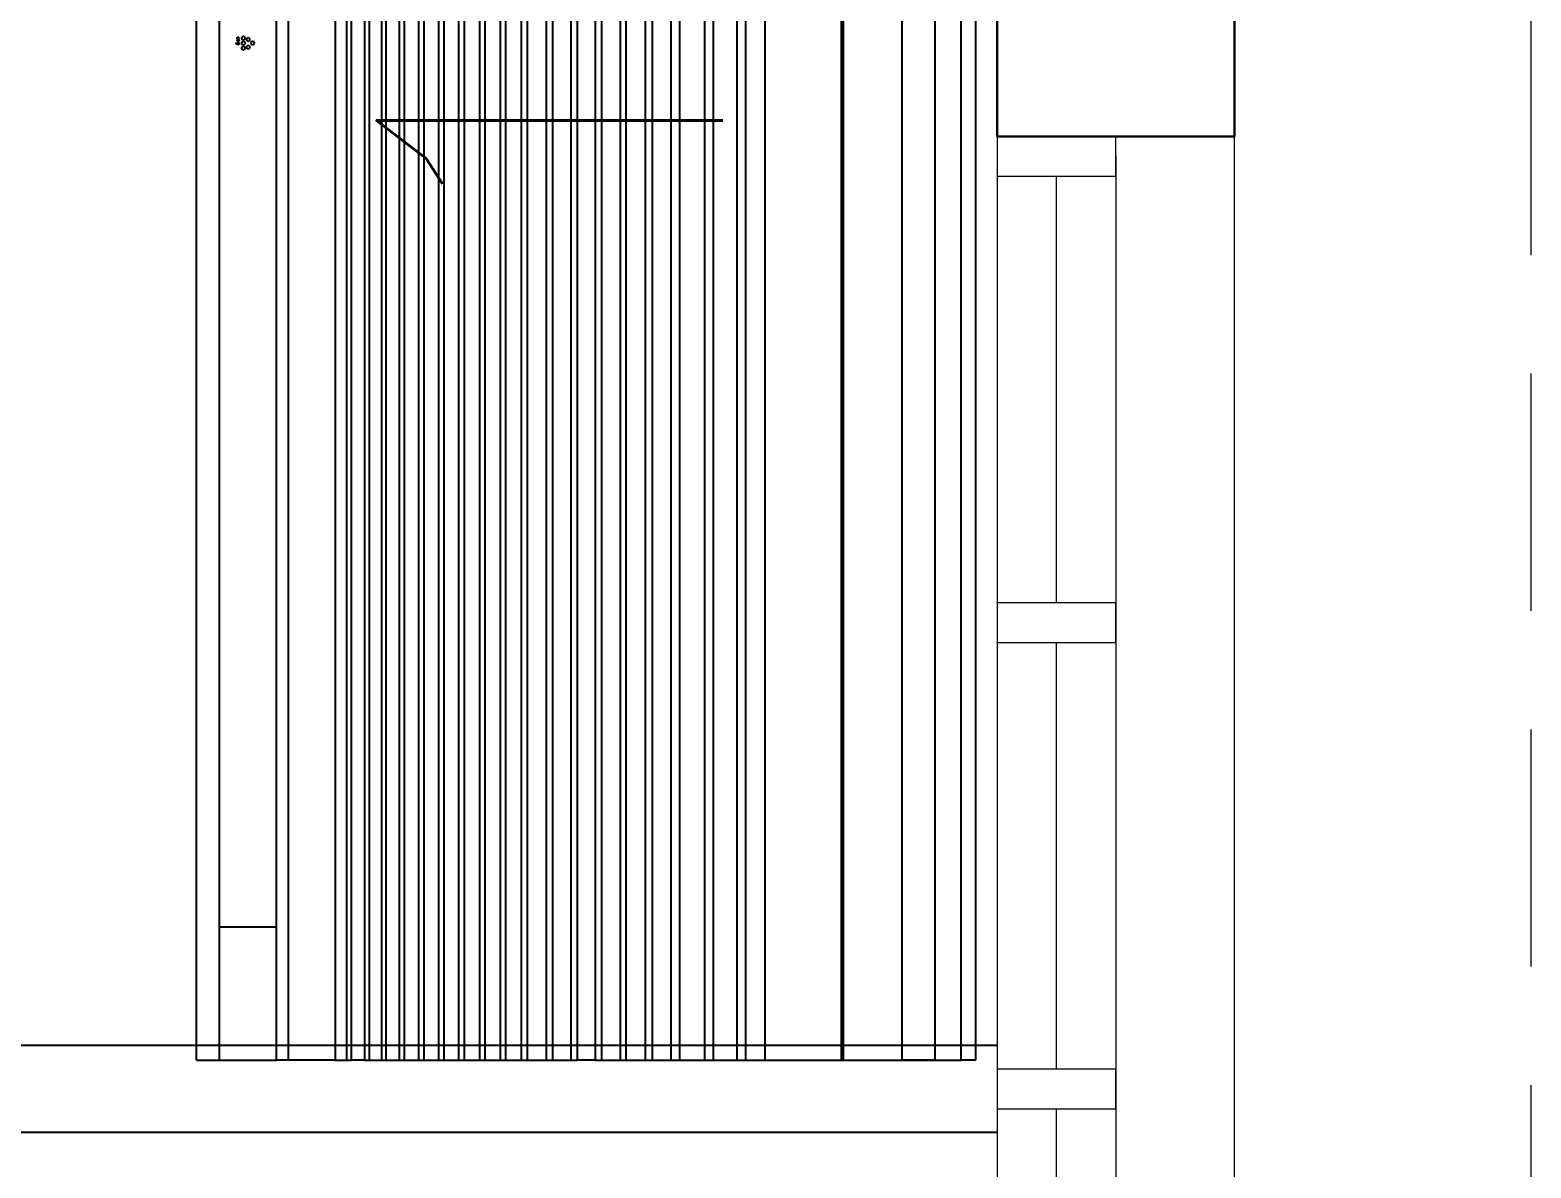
# Model space of a CAD drawing. Header units: inches. Extents: x -86208230 to 200276, y 9267 to 1246656.
# Drawn here: x 136580 to 138479, y 53668 to 55108 of the extents above; entities that cross this region are included whole.
import ezdxf

# ---------------------------------------------------------------- set-up
doc = ezdxf.new("R2010")
doc.units = ezdxf.units.IN
doc.header["$MEASUREMENT"] = 0
doc.linetypes.add('HIDDEN', pattern=[0.375, 0.25, -0.125])
doc.layers.add('Edges', color=7, linetype='Continuous')
doc.layers.add('partition', color=8, linetype='Continuous')
for name, color, linetype, lineweight in [('LW', 8, 'Continuous', 20), ('wall', 8, 'Continuous', 30), ('WIN', 8, 'Continuous', 18)]:
    doc.layers.add(name, color=color, linetype=linetype, lineweight=lineweight)
doc.styles.add('LAILA', font='romans.shx', dxfattribs={"width": 0.85})

# ---------------------------------------------------------------- blocks, each defined once
blk = doc.blocks.new('1.0HP AIR CONDITION')
for p, q in [((-1310.1, 956.6), (-1310.1, 884.6)), ((-1478.9, 52.1), (-1478.9, 93.4)), ((-1478.9, 93.4), (1478.9, 93.4)), ((1478.9, 52.1), (-1478.9, 52.1))]:
    blk.add_line(p, q)
at = {"layer": 'Edges'}
for p, q in [((-1478.9, 985.9), (1478.9, 985.9)), ((-1478.9, 985.9), (-1478.9, 956.6)), ((-1478.9, 956.6), (1478.9, 956.6)), ((-1478.9, 956.6), (-1478.9, 884.6)), ((-194.3, 933.7), (-193, 936.5)), ((-192.7, 931), (-194.3, 933.7)), ((-193, 936.5), (-191.8, 933.7)), ((-192.7, 931), (-193, 936.5)), ((-191.8, 933.7), (-192.7, 931)), ((-190.2, 933.2), (-190.1, 933.5)), ((-190.1, 932.9), (-190.2, 933.2)), ((-190.1, 933.5), (-190, 933.8)), ((-190, 932.6), (-190.1, 932.9)), ((-190, 933.8), (-189.8, 934)), ((-189.8, 932.4), (-190, 932.6)), ((-189.8, 934), (-189.5, 934.2)), ((-189.5, 932.2), (-189.8, 932.4)), ((-189.5, 934.2), (-189.2, 934.3)), ((-189.4, 933.5), (-189.5, 933.2)), ((-189.5, 933.2), (-189.4, 932.9)), ((-189.2, 932.1), (-189.5, 932.2)), ((-189.3, 933.6), (-189.4, 933.5)), ((-189.4, 932.9), (-189.3, 932.8)), ((-189.1, 933.8), (-189.3, 933.7)), ((-189.3, 933.7), (-189.3, 933.6)), ((-189.3, 932.8), (-189.3, 932.7)), ((-189.3, 932.7), (-189.1, 932.6)), ((-189.2, 934.3), (-188.8, 934.3)), ((-188.8, 932.1), (-189.2, 932.1)), ((-188.8, 933.9), (-189.1, 933.8)), ((-189.1, 932.6), (-188.8, 932.6)), ((-188.8, 934.3), (-188.5, 934.3)), ((-188.7, 933.8), (-188.8, 933.9)), ((-188.8, 932.6), (-188.7, 932.6)), ((-188.5, 932.1), (-188.8, 932.1)), ((-188.6, 933.8), (-188.7, 933.8)), ((-188.7, 932.6), (-188.6, 932.6)), ((-188.4, 933.7), (-188.6, 933.8)), ((-188.6, 932.6), (-188.4, 932.7)), ((-188.5, 934.3), (-188.3, 934.2)), ((-188.3, 932.2), (-188.5, 932.1)), ((-188.3, 933.6), (-188.4, 933.7)), ((-188.4, 932.7), (-188.3, 932.8)), ((-188.3, 934.2), (-188.1, 934.1)), ((-188.2, 933.5), (-188.3, 933.6)), ((-188.3, 932.8), (-188.2, 932.9)), ((-188.1, 932.3), (-188.3, 932.2)), ((-188.2, 933.2), (-188.2, 933.5)), ((-188.2, 932.9), (-188.2, 933.2)), ((-188.1, 934.1), (-187.9, 934)), ((-187.9, 932.4), (-188.1, 932.3)), ((-187.9, 934), (-187.7, 933.8)), ((-187.7, 932.6), (-187.9, 932.4)), ((-187.7, 933.8), (-187.6, 933.6)), ((-187.6, 932.8), (-187.7, 932.6)), ((-187.6, 933.6), (-187.5, 933.4)), ((-187.5, 933), (-187.6, 932.8)), ((-187.5, 933.4), (-187.5, 933.2)), ((-187.5, 933.2), (-187.5, 933)), ((-186.9, 932.2), (-186.9, 934.3)), ((-186.9, 934.3), (-186.3, 934.3)), ((-186.3, 932.2), (-186.9, 932.2)), ((-186.3, 934.3), (-186.3, 934)), ((-186.3, 934), (-186.1, 934.1)), ((-186.2, 933.4), (-186.3, 933.1)), ((-186.3, 933.1), (-186.3, 932.2)), ((-186.1, 933.7), (-186.2, 933.6)), ((-186.2, 933.6), (-186.2, 933.4)), ((-186.1, 934.1), (-185.9, 934.2)), ((-186, 933.8), (-186.1, 933.7)), ((-185.9, 933.9), (-186, 933.8)), ((-185.9, 934.2), (-185.7, 934.3)), ((-185.7, 933.9), (-185.9, 933.9)), ((-185.7, 934.3), (-185.4, 934.3)), ((-185.6, 933.9), (-185.7, 933.9)), ((-185.4, 933.8), (-185.6, 933.9)), ((-185.4, 934.3), (-185.2, 934.3)), ((-185.3, 933.7), (-185.4, 933.8)), ((-185.4, 933.8), (-185.4, 933.8)), ((-185.3, 933.5), (-185.3, 933.7)), ((-185.3, 933.2), (-185.3, 933.5)), ((-185.3, 932.2), (-185.3, 933.2)), ((-184.6, 932.2), (-185.3, 932.2)), ((-185.2, 934.3), (-185, 934.2)), ((-185, 934.2), (-184.9, 934.2)), ((-184.9, 934.2), (-184.7, 934.1)), ((-184.7, 934.1), (-184.7, 934)), ((-184.7, 934), (-184.6, 933.8)), ((-184.6, 933.8), (-184.6, 933.5)), ((-184.6, 933.5), (-184.6, 932.2)), ((-201.2, 926.6), (-201.1, 926.9)), ((-201.1, 926.1), (-201.2, 926.6)), ((-201.1, 927.1), (-200.9, 927.5)), ((-201.1, 926.9), (-201.1, 927.1)), ((-200.9, 925.7), (-201.1, 926.1)), ((-200.9, 927.5), (-200.5, 927.9)), ((-200.5, 925.3), (-200.9, 925.7)), ((-200.5, 927.9), (-199.9, 928.2)), ((-199.9, 925), (-200.5, 925.3)), ((-200, 920.5), (-199.9, 921)), ((-199.9, 920.1), (-200, 920.5)), ((-199.9, 928.2), (-199.3, 928.4)), ((-199.3, 924.8), (-199.9, 925)), ((-199.9, 921), (-199.7, 921.5)), ((-199.7, 919.6), (-199.9, 920.1)), ((-199.7, 921.5), (-199.3, 921.8)), ((-199.3, 919.3), (-199.7, 919.6)), ((-199.3, 928.4), (-198.7, 928.4)), ((-198.7, 924.8), (-199.3, 924.8)), ((-199.3, 921.8), (-198.8, 922.1)), ((-198.8, 919), (-199.3, 919.3)), ((-198.8, 922.1), (-198.2, 922.3)), ((-198.2, 918.8), (-198.8, 919)), ((-198.7, 928.4), (-198, 928.4)), ((-198, 924.8), (-198.7, 924.8)), ((-198.2, 922.3), (-197.5, 922.4)), ((-197.5, 918.7), (-198.2, 918.8)), ((-198, 928.4), (-197.4, 928.2)), ((-197.4, 925), (-198, 924.8)), ((-197.5, 922.4), (-196.9, 922.3)), ((-196.9, 918.8), (-197.5, 918.7)), ((-197.4, 928.2), (-196.9, 927.9)), ((-196.9, 925.3), (-197.4, 925)), ((-196.9, 927.9), (-196.5, 927.5)), ((-196.5, 925.7), (-196.9, 925.3)), ((-196.9, 922.3), (-196.3, 922.1)), ((-196.3, 919), (-196.9, 918.8)), ((-196.5, 927.5), (-196.3, 927.1)), ((-196.3, 926.1), (-196.5, 925.7)), ((-196.3, 927.1), (-196.2, 926.9)), ((-196.2, 926.6), (-196.3, 926.1)), ((-196.3, 922.1), (-195.7, 921.8)), ((-195.7, 919.3), (-196.3, 919)), ((-196.2, 926.9), (-196.2, 926.6)), ((-195.7, 921.8), (-195.3, 921.5)), ((-195.3, 919.6), (-195.7, 919.3)), ((-195.3, 921.5), (-195.1, 921)), ((-195.1, 920.1), (-195.3, 919.6)), ((-195.1, 921), (-195, 920.5)), ((-195, 920.5), (-195.1, 920.1)), ((-195, 926.6), (-194.9, 926.9)), ((-194.9, 926.1), (-195, 926.6)), ((-194.9, 927.1), (-194.6, 927.5)), ((-194.9, 926.9), (-194.9, 927.1)), ((-194.6, 925.7), (-194.9, 926.1)), ((-194.7, 914.9), (-194.6, 915.4)), ((-194.6, 914.4), (-194.7, 914.9)), ((-194.6, 927.5), (-194.2, 927.9)), ((-194.2, 925.3), (-194.6, 925.7)), ((-194.6, 915.4), (-194.4, 915.8)), ((-194.4, 914), (-194.6, 914.4)), ((-194.4, 915.8), (-194, 916.2)), ((-194, 913.6), (-194.4, 914)), ((-194.2, 927.9), (-193.7, 928.2)), ((-193.7, 925), (-194.2, 925.3)), ((-194, 916.2), (-193.4, 916.5)), ((-193.4, 913.3), (-194, 913.6)), ((-193.7, 928.2), (-193.1, 928.4)), ((-193.1, 924.8), (-193.7, 925)), ((-193.4, 916.5), (-192.8, 916.7)), ((-192.8, 913.1), (-193.4, 913.3)), ((-193.1, 928.4), (-192.4, 928.4)), ((-192.4, 924.8), (-193.1, 924.8)), ((-192.8, 916.7), (-192.2, 916.7)), ((-192.2, 913.1), (-192.8, 913.1)), ((-192.4, 928.4), (-191.8, 928.4)), ((-191.8, 924.8), (-192.4, 924.8)), ((-192.2, 916.7), (-191.5, 916.7)), ((-191.5, 913.1), (-192.2, 913.1)), ((-191.8, 928.4), (-191.2, 928.2)), ((-191.2, 925), (-191.8, 924.8)), ((-191.5, 916.7), (-190.9, 916.5)), ((-190.9, 913.3), (-191.5, 913.1)), ((-191.2, 928.2), (-190.7, 927.9)), ((-190.7, 925.3), (-191.2, 925)), ((-190.9, 916.5), (-190.4, 916.2)), ((-190.4, 913.6), (-190.9, 913.3)), ((-190.7, 927.9), (-190.3, 927.5)), ((-190.3, 925.7), (-190.7, 925.3)), ((-190.4, 916.2), (-190, 915.8)), ((-190, 914), (-190.4, 913.6)), ((-190.3, 927.5), (-190, 927.1)), ((-190, 926.1), (-190.3, 925.7)), ((-190.2, 920.5), (-190.1, 921)), ((-190.1, 920.1), (-190.2, 920.5)), ((-190.1, 921), (-189.8, 921.5)), ((-189.8, 919.6), (-190.1, 920.1)), ((-190, 927.1), (-190, 926.9)), ((-190, 926.9), (-189.9, 926.6)), ((-189.9, 926.6), (-190, 926.1)), ((-190, 915.8), (-189.8, 915.4)), ((-189.8, 914.4), (-190, 914)), ((-189.8, 921.5), (-189.4, 921.8)), ((-189.4, 919.3), (-189.8, 919.6)), ((-189.8, 915.4), (-189.7, 914.9)), ((-189.7, 914.9), (-189.8, 914.4)), ((-189.4, 921.8), (-188.9, 922.1)), ((-188.9, 919), (-189.4, 919.3)), ((-188.9, 922.1), (-188.3, 922.3)), ((-188.3, 918.8), (-188.9, 919)), ((-188.5, 926.6), (-188.4, 926.9)), ((-188.4, 926.1), (-188.5, 926.6)), ((-188.4, 927.1), (-188.1, 927.5)), ((-188.4, 926.9), (-188.4, 927.1)), ((-188.1, 925.7), (-188.4, 926.1)), ((-188.3, 922.3), (-187.7, 922.4)), ((-187.7, 918.7), (-188.3, 918.8)), ((-188.1, 927.5), (-187.7, 927.9)), ((-187.7, 925.3), (-188.1, 925.7)), ((-187.7, 927.9), (-187.2, 928.2)), ((-187.2, 925), (-187.7, 925.3)), ((-187.7, 922.4), (-187, 922.3)), ((-187, 918.8), (-187.7, 918.7)), ((-187.2, 928.2), (-186.6, 928.4)), ((-186.6, 924.8), (-187.2, 925)), ((-187, 922.3), (-186.4, 922.1)), ((-186.4, 919), (-187, 918.8)), ((-186.6, 928.4), (-186, 928.4)), ((-186, 924.8), (-186.6, 924.8)), ((-186.4, 922.1), (-185.9, 921.8)), ((-185.9, 919.3), (-186.4, 919)), ((-186, 928.4), (-185.3, 928.4)), ((-185.3, 924.8), (-186, 924.8)), ((-185.9, 921.8), (-185.5, 921.5)), ((-185.5, 919.6), (-185.9, 919.3)), ((-185.5, 921.5), (-185.2, 921)), ((-185.2, 920.1), (-185.5, 919.6)), ((-185.3, 928.4), (-184.7, 928.2)), ((-184.7, 925), (-185.3, 924.8)), ((-185.2, 921), (-185.1, 920.5)), ((-185.1, 920.5), (-185.2, 920.1)), ((-184.7, 928.2), (-184.2, 927.9)), ((-184.2, 925.3), (-184.7, 925)), ((-184.2, 927.9), (-183.8, 927.5)), ((-183.8, 925.7), (-184.2, 925.3)), ((-183.8, 927.5), (-183.5, 927.1)), ((-183.5, 926.1), (-183.8, 925.7)), ((-183.5, 927.1), (-183.5, 926.9)), ((-183.5, 926.9), (-183.5, 926.6)), ((-183.5, 926.6), (-183.5, 926.1)), ((-1478.9, 884.6), (1478.9, 884.6)), ((-1478.9, 870), (-1478.9, 884.6)), ((1478.9, 870), (-1478.9, 870)), ((-1478.9, 810.4), (-1478.9, 870)), ((-1478.9, 810.4), (-1478.9, 796.2)), ((1478.9, 810.4), (-1478.9, 810.4)), ((1478.9, 796.2), (-1478.9, 796.2)), ((-1478.9, 796.2), (-1478.9, 790.4)), ((1478.9, 790.4), (-1478.9, 790.4)), ((-1478.9, 773.4), (-1478.9, 790.4)), ((1478.9, 773.4), (-1478.9, 773.4)), ((-1478.9, 773.4), (-1478.9, 767.4)), ((1478.9, 767.4), (-1478.9, 767.4)), ((-1478.9, 767.4), (-1478.9, 752)), ((-1478.9, 752), (-1478.9, 746.5)), ((1478.9, 752), (-1478.9, 752)), ((1478.9, 746.5), (-1478.9, 746.5)), ((-1478.9, 746.5), (-1478.9, 729.6)), ((1478.9, 729.6), (-1478.9, 729.6)), ((-1478.9, 729.6), (-1478.9, 723.4)), ((1478.9, 723.4), (-1478.9, 723.4)), ((-1478.9, 723.4), (-1478.9, 705.1)), ((1478.9, 705.1), (-1478.9, 705.1)), ((-1478.9, 705.1), (-1478.9, 698.3)), ((-1478.9, 698.3), (-1478.9, 679.6)), ((1478.9, 698.3), (-1478.9, 698.3)), ((1478.9, 679.6), (-1478.9, 679.6)), ((-1478.9, 679.6), (-1478.9, 673.2)), ((1478.9, 673.2), (-1478.9, 673.2)), ((-1478.9, 673.2), (-1478.9, 654.7)), ((1478.9, 654.7), (-1478.9, 654.7)), ((-1478.9, 654.7), (-1478.9, 647.3)), ((1478.9, 647.3), (-1478.9, 647.3)), ((-1478.9, 647.3), (-1478.9, 628.1)), ((1478.9, 628.1), (-1478.9, 628.1)), ((-1478.9, 628.1), (-1478.9, 621.2)), ((1478.9, 621.2), (-1478.9, 621.2)), ((-1478.9, 621.2), (-1478.9, 601.8)), ((1478.9, 601.8), (-1478.9, 601.8)), ((-1478.9, 601.8), (-1478.9, 594.9)), ((1478.9, 594.9), (-1478.9, 594.9)), ((-1478.9, 594.9), (-1478.9, 575.3)), ((1478.9, 575.3), (-1478.9, 575.3)), ((-1478.9, 575.3), (-1478.9, 567.5)), ((1478.9, 567.5), (-1478.9, 567.5)), ((-1478.9, 567.5), (-1478.9, 543.8)), ((1478.9, 543.8), (-1478.9, 543.8)), ((-1478.9, 543.8), (-1478.9, 535.5)), ((-1478.9, 535.5), (-1478.9, 512.6)), ((1478.9, 535.5), (-1478.9, 535.5)), ((1478.9, 512.6), (-1478.9, 512.6)), ((-1478.9, 512.6), (-1478.9, 504.5)), ((1478.9, 504.5), (-1478.9, 504.5)), ((-1478.9, 481.8), (-1478.9, 504.5)), ((1478.9, 481.8), (-1478.9, 481.8)), ((-1478.9, 481.8), (-1478.9, 473.7)), ((-1478.9, 473.7), (-1478.9, 450.2)), ((1478.9, 473.7), (-1478.9, 473.7)), ((1478.9, 450.2), (-1478.9, 450.2)), ((-1478.9, 450.2), (-1478.9, 442.8)), ((-1478.9, 442.8), (-1478.9, 418.2)), ((1478.9, 442.8), (-1478.9, 442.8)), ((1478.9, 418.2), (-1478.9, 418.2)), ((-1478.9, 418.2), (-1478.9, 409.7)), ((1478.9, 409.7), (-1478.9, 409.7)), ((-1478.9, 409.7), (-1478.9, 386)), ((1478.9, 386), (-1478.9, 386)), ((-1478.9, 386), (-1478.9, 374.8)), ((1478.9, 374.8), (-1478.9, 374.8)), ((-1478.9, 374.8), (-1478.9, 343.5)), ((1478.9, 343.5), (-1478.9, 343.5)), ((-1478.9, 343.5), (-1478.9, 332.5)), ((1478.9, 332.5), (-1478.9, 332.5)), ((-1478.9, 332.5), (-1478.9, 302.6)), ((-1478.9, 302.6), (-1478.9, 291.6)), ((1478.9, 302.6), (-1478.9, 302.6)), ((1478.9, 291.6), (-1478.9, 291.6)), ((-1478.9, 291.6), (-1478.9, 267.1)), ((1478.9, 267.1), (-1478.9, 267.1)), ((-1478.9, 267.1), (-1478.9, 170.5)), ((1478.9, 170.5), (-1478.9, 170.5)), ((-1478.9, 170.5), (-1478.9, 167.8)), ((1478.9, 167.8), (-1478.9, 167.8)), ((-1478.9, 167.8), (-1478.9, 19.1)), ((-1279.8, 19.1), (-1478.9, 19.1)), ((-1478.9, 0), (-1478.9, 19.1)), ((-1277.4, 19.1), (-1279.8, 19.1)), ((1260.5, 19.1), (-1277.4, 19.1)), ((-1478.9, 0), (1478.9, 0))]:
    blk.add_line(p, q, dxfattribs=at)
at = {"insert": (-466, 758.2), "char_height": 438.25, "width": 4290.862, "attachment_point": 1, "style": 'LAILA'}
blk.add_mtext('1HP', dxfattribs=at)

msp = doc.modelspace()

# ---------------------------------------------------------------- linework, layer by layer
at = {"layer": 'LW', "linetype": 'HIDDEN', "ltscale": 1200}
msp.add_line((138478.7, 61873.1), (138478.7, 51073.1), dxfattribs=at)
at = {"layer": 'LW'}
msp.add_line((138103.7, 51973.1), (138103.7, 54973.1), dxfattribs=at)
at = {"layer": 'partition'}
for p, q in [((137803.7, 53823.1), (133803.7, 53823.1)), ((137803.7, 53713.1), (133803.7, 53713.1))]:
    msp.add_line(p, q, dxfattribs=at)
at = {"layer": 'wall'}
msp.add_line((137803.7, 54973.1), (137803.7, 57973.1), dxfattribs=at)
msp.add_lwpolyline([(137803.7, 54973.1), (137803.7, 55123.1), (138103.7, 55123.1), (138103.7, 54973.1)], close=True, dxfattribs=at)
at = {"layer": 'WIN'}
for p, q in [((137803.7, 54973.1), (137803.7, 51973.1)), ((137953.7, 54948.1), (137953.7, 51998.1)), ((137878.7, 54383.1), (137878.7, 54923.1)), ((137878.7, 53793.1), (137878.7, 54333.1)), ((137878.7, 53203.1), (137878.7, 53743.1))]:
    msp.add_line(p, q, dxfattribs=at)
for points in [[(137953.7, 54923.1), (137953.7, 54973.1), (137803.7, 54973.1), (137803.7, 54923.1)], [(137953.7, 54333.1), (137953.7, 54383.1), (137803.7, 54383.1), (137803.7, 54333.1)], [(137953.7, 53743.1), (137953.7, 53793.1), (137803.7, 53793.1), (137803.7, 53743.1)]]:
    msp.add_lwpolyline(points, close=True, dxfattribs=at)

# ---------------------------------------------------------------- block references
at = {"rotation": 90}
msp.add_blockref('1.0HP AIR CONDITION', (137776.7, 55283.5), dxfattribs=at)

doc.saveas('drawing.dxf')
